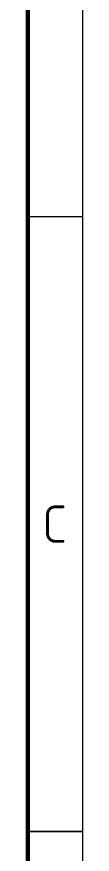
# Model space of a CAD drawing. Extents: x -56 to 205, y -3 to 177.
# Drawn here: x -56 to -52, y 42.5 to 100.9 of the extents above; entities that cross this region are included whole.
import ezdxf

# ---------------------------------------------------------------- set-up
doc = ezdxf.new("R2010")
doc.units = 0
doc.layers.add('94', color=14, linetype='CONTINUOUS')

msp = doc.modelspace()

# ---------------------------------------------------------------- linework, layer by layer
at = {"layer": '94'}
for points, const_width in [([(-55.88, 176.53), (-55.88, -2.54)], 0.3), ([(-52.07, 172.72), (-52.07, 1.27)], 0.1), ([(-55.88, 86.995), (-52.07, 86.995)], 0.1), ([(-53.975, 66.7672), (-53.4402, 66.7672)], 0.2032), ([(-54.5098, 64.8952), (-54.5098, 66.2323)], 0.2032), ([(-53.4402, 64.3603), (-53.975, 64.3603)], 0.2032), ([(-55.88, 44.1325), (-52.07, 44.1325)], 0.1)]:
    msp.add_lwpolyline(points, dxfattribs=dict(at, const_width=const_width))
for points, const_width in [([(-55.88, 87.02, 1), (-55.88, 86.97)], 0.05), ([(-52.07, 86.97, 1), (-52.07, 87.02)], 0.05), ([(-53.975, 66.7671, 0.4142), (-54.5098, 66.2323)], 0.2032), ([(-53.975, 66.8179, 1), (-53.975, 66.7164)], 0.1016), ([(-53.975, 66.7163, 1), (-53.975, 66.8179)], 0.1016), ([(-53.4402, 66.7164, 1), (-53.4402, 66.8179)], 0.1016), ([(-54.459, 66.2323, 1), (-54.5606, 66.2323)], 0.1016), ([(-54.5606, 66.2323, 1), (-54.459, 66.2323)], 0.1016), ([(-54.5098, 64.8952, 0.4142), (-53.975, 64.3603)], 0.2032), ([(-54.459, 64.8952, 1), (-54.5606, 64.8952)], 0.1016), ([(-54.5606, 64.8952, 1), (-54.459, 64.8952)], 0.1016), ([(-53.975, 64.4111, 1), (-53.975, 64.3096)], 0.1016), ([(-53.975, 64.3096, 1), (-53.975, 64.4111)], 0.1016), ([(-53.4402, 64.3096, 1), (-53.4402, 64.4111)], 0.1016), ([(-55.88, 44.1575, 1), (-55.88, 44.1075)], 0.05), ([(-52.07, 44.1075, 1), (-52.07, 44.1575)], 0.05)]:
    msp.add_lwpolyline(points, format="xyb", dxfattribs=dict(at, const_width=const_width))

doc.saveas('drawing.dxf')
